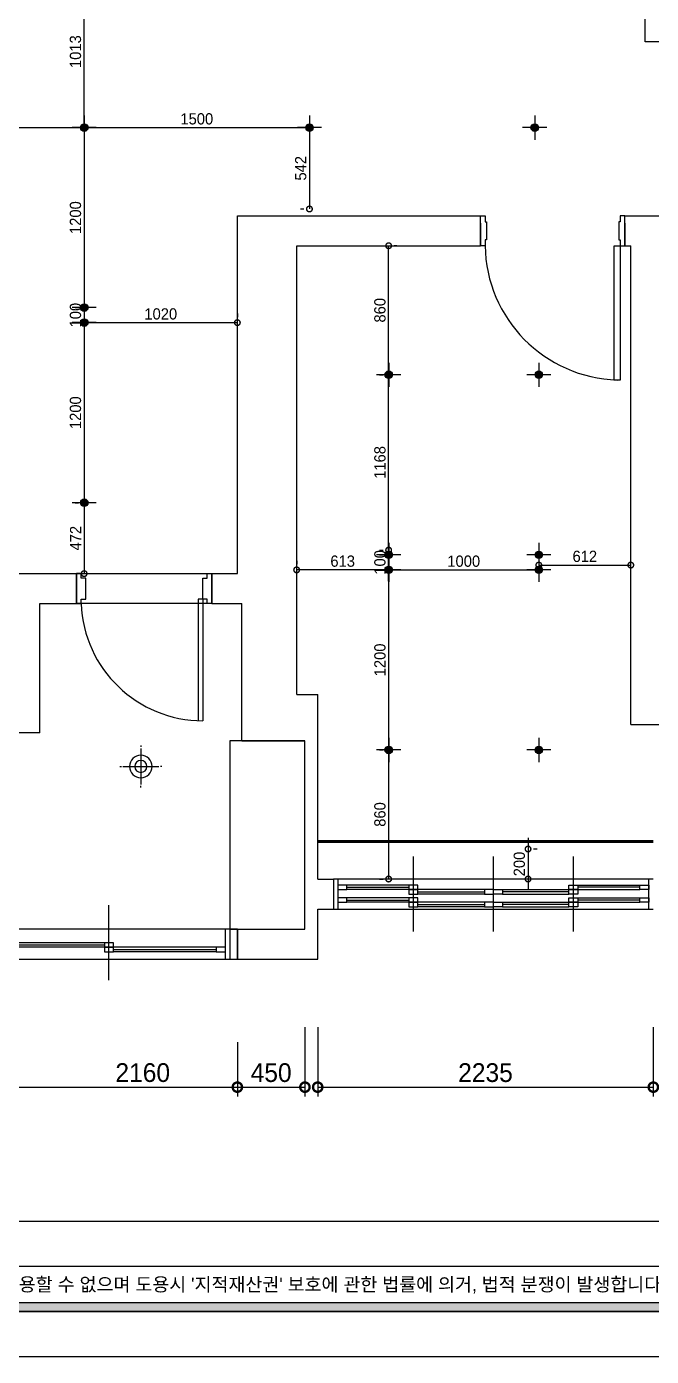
# Model space of a CAD drawing. Header units: inches. Extents: x -4181 to 116552, y 25636 to 44656.
# Drawn here: x 43639 to 47799, y 26236 to 35097 of the extents above; entities that cross this region are included whole.
import ezdxf
from ezdxf.enums import TextEntityAlignment as Align

# ---------------------------------------------------------------- set-up
doc = ezdxf.new("R2010")
doc.units = ezdxf.units.IN
doc.header["$LTSCALE"] = 50
doc.header["$MEASUREMENT"] = 0
doc.linetypes.add('HIDDEN', pattern=[0.375, 0.25, -0.125])
for name, color, linetype in [('01-FUR', 6, 'Continuous'), ('02-wal', 2, 'Continuous'), ('07-dim', 5, 'Continuous'), ('07-dim wal', 5, 'Continuous'), ('6fur', 6, 'Continuous'), ('CEIL-DOOR', 6, 'Continuous'), ('CEIL-LIGHT', 7, 'Continuous'), ('CO-DO-FR', 7, 'Continuous'), ('CO-DOOR', 8, 'Continuous'), ('FORM(YOURNAME)-1', 1, 'Continuous'), ('FORM(YOURNAME)-11', 1, 'Continuous'), ('HAT', 5, 'Continuous'), ('RC-LIGHT', 7, 'Continuous'), ('U-LANP', 6, 'Continuous'), ('도면층2', 2, 'Continuous'), ('도면층4', 4, 'Continuous'), ('도면층5', 5, 'Continuous')]:
    doc.layers.add(name, color=color, linetype=linetype)
doc.styles.add('YOURNAME', font='HY울릉도M.TTF')
doc.styles.add('스타일1', font='HY울릉도M.TTF')
doc.dimstyles.new('30', dxfattribs={"dimscale": 30, "dimtxt": 2.5, "dimasz": 2.5, "dimexe": 1.25, "dimexo": 2, "dimtad": 1, "dimdec": 0, "dimtxsty": '스타일1', "dimblk": 'DOTSMALL', "dimcen": 2.5, "dimclrd": 1, "dimclre": 1, "dimclrt": 2, "dimadec": 0, "dimazin": 0, "dimtfac": 1, "dimtix": 1, "dimtmove": 0, "dimatfit": 3, "dimldrblk": 'DOTSMALL', "dimfxl": 1.25, "dimarcsym": 0})
doc.dimstyles.new('50', dxfattribs={"dimscale": 50, "dimtxt": 2.5, "dimasz": 2.5, "dimexe": 1.25, "dimexo": 2, "dimtad": 1, "dimdec": 0, "dimtxsty": '스타일1', "dimblk": 'DOTSMALL', "dimcen": 2.5, "dimclrd": 1, "dimclre": 1, "dimclrt": 2, "dimadec": 0, "dimazin": 0, "dimtfac": 1, "dimtdec": 0, "dimtix": 1, "dimtmove": 0, "dimatfit": 3, "dimldrblk": 'DOTSMALL', "dimfxl": 1.25, "dimarcsym": 0})

# ---------------------------------------------------------------- blocks, each defined once
blk = doc.blocks.new('FORM-ELEVATION')
at = {"layer": 'FORM(YOURNAME)-11'}
h = blk.add_hatch(color=256, dxfattribs=at)
h.dxf.hatch_style = 1
h.paths.add_polyline_path([(-10309, 35708), (71691, 35708), (71691, 35508), (-10309, 35508)])
h.paths.add_polyline_path([(-10309, -21492), (71691, -21492), (71691, -21692), (-10309, -21692)])
at = {"layer": 'Defpoints', "color": 158}
blk.add_line((62481, -20692), (-10309, -20692), dxfattribs=at)
for points in [[(-10309, -21692), (71691, -21692), (71691, 35708), (-10309, 35708)], [(-8309, 33708), (61071, 33708), (61071, -19692), (-8309, -19692)]]:
    blk.add_lwpolyline(points, close=True, dxfattribs=at)
at = {"layer": 'FORM(YOURNAME)-11', "color": 250}
blk.add_lwpolyline([(-11309, -22692), (72691, -22692), (72691, 36708), (-11309, 36708)], close=True, dxfattribs=at)
at = {"layer": 'FORM(YOURNAME)-11'}
blk.add_lwpolyline([(-10309, -21492), (71691, -21492), (71691, -21692), (-10309, -21692)], close=True, dxfattribs=at)
at = {"layer": 'FORM(YOURNAME)-11', "color": 1, "style": 'YOURNAME'}
blk.add_text("- 본 도서는 어떠한 경우에도 무단으로 도용할 수 없으며 도용시 '지적재산권' 보호에 관한 법률에 의거, 법적 분쟁이 발생합니다.  또한 본 도서에 관한 모든 저작권은 당사에 있습니다. -", height=300, dxfattribs=at).set_placement((28146, -21092), align=Align.MIDDLE_CENTER)
at = {"layer": 'FORM(YOURNAME)-11', "color": 3, "style": 'YOURNAME'}
for tag, height, p in [('1', 451, (71041, -1219)), ('2', 451, (71041, -1863)), ('3', 451, (71041, -3150)), ('4', 451, (71041, -5081)), ('5', 515, (71041, -7398)), ('6', 515, (71041, -9650)), ('7', 515, (71041, -11903)), ('8', 515, (71041, -14155)), ('9', 515, (71041, -16408)), ('10', 515, (66791, -18596)), ('11', 515, (71041, -18660)), ('12', 515, (66791, -20848)), ('13', 515, (71041, -20848))]:
    blk.add_attdef(tag, text='', height=height, dxfattribs=at).set_placement(p, align=Align.MIDDLE_RIGHT)
blk = doc.blocks.new('_DOTSMALL')
at = {"color": 0, "linetype": 'ByBlock', "const_width": 0.5}
blk.add_lwpolyline([(-0.0625, 0, 1), (0.0625, 0, 1)], format="xyb", close=True, dxfattribs=at)
blk = doc.blocks.new('*D109')
at = {"layer": '07-dim', "color": 1, "lineweight": -2, "transparency": 16777216}
for p, q in [((43332.4, 28429.7), (43332.4, 27967.2)), ((45492.4, 28429.7), (45492.4, 27967.2)), ((43332.4, 28029.7), (45492.4, 28029.7))]:
    blk.add_line(p, q, dxfattribs=at)
at = {"layer": 'Defpoints', "color": 0, "transparency": 16777216}
for p in [(43332.4, 28529.7), (45492.4, 28529.7), (45492.4, 28029.7)]:
    blk.add_point(p, dxfattribs=at)
at = {"layer": '07-dim', "color": 1, "lineweight": -2, "transparency": 16777216, "xscale": 125, "yscale": 125, "zscale": 125, "rotation": 180}
blk.add_blockref('_DOTSMALL', (43332.4, 28029.7), dxfattribs=at)
at = {"layer": '07-dim', "color": 1, "lineweight": -2, "transparency": 16777216, "xscale": 125, "yscale": 125, "zscale": 125}
blk.add_blockref('_DOTSMALL', (45492.4, 28029.7), dxfattribs=at)
at = {"layer": '07-dim', "color": 2, "transparency": 16777216, "insert": (44412.4, 28126), "char_height": 125, "attachment_point": 5, "style": '스타일1'}
blk.add_mtext('2160', dxfattribs=at)
blk = doc.blocks.new('*D110')
at = {"layer": '07-dim', "color": 1, "lineweight": -2, "transparency": 16777216}
for p, q in [((45577.4, 28429.7), (45577.4, 27967.2)), ((47812.4, 28429.7), (47812.4, 27967.2)), ((45577.4, 28029.7), (47812.4, 28029.7))]:
    blk.add_line(p, q, dxfattribs=at)
at = {"layer": 'Defpoints', "color": 0, "transparency": 16777216}
for p in [(45577.4, 28529.7), (47812.4, 28529.7), (47812.4, 28029.7)]:
    blk.add_point(p, dxfattribs=at)
at = {"layer": '07-dim', "color": 1, "lineweight": -2, "transparency": 16777216, "xscale": 125, "yscale": 125, "zscale": 125, "rotation": 180}
blk.add_blockref('_DOTSMALL', (45577.4, 28029.7), dxfattribs=at)
at = {"layer": '07-dim', "color": 1, "lineweight": -2, "transparency": 16777216, "xscale": 125, "yscale": 125, "zscale": 125}
blk.add_blockref('_DOTSMALL', (47812.4, 28029.7), dxfattribs=at)
at = {"layer": '07-dim', "color": 2, "transparency": 16777216, "insert": (46694.9, 28125.9), "char_height": 125, "attachment_point": 5, "style": '스타일1'}
blk.add_mtext('2235', dxfattribs=at)
blk = doc.blocks.new('*D113')
at = {"layer": '01-FUR', "color": 1, "lineweight": -2, "transparency": 16777216}
for p, q in [((45042.4, 28330.4), (45042.4, 27967.2)), ((45492.4, 28330.4), (45492.4, 27967.2)), ((45042.4, 28029.7), (45492.4, 28029.7))]:
    blk.add_line(p, q, dxfattribs=at)
at = {"layer": 'Defpoints', "color": 0, "transparency": 16777216}
for p in [(45042.4, 28430.4), (45492.4, 28430.4), (45492.4, 28029.7)]:
    blk.add_point(p, dxfattribs=at)
at = {"layer": '01-FUR', "color": 1, "lineweight": -2, "transparency": 16777216, "xscale": 125, "yscale": 125, "zscale": 125, "rotation": 180}
blk.add_blockref('_DOTSMALL', (45042.4, 28029.7), dxfattribs=at)
at = {"layer": '01-FUR', "color": 1, "lineweight": -2, "transparency": 16777216, "xscale": 125, "yscale": 125, "zscale": 125}
blk.add_blockref('_DOTSMALL', (45492.4, 28029.7), dxfattribs=at)
at = {"layer": '01-FUR', "color": 2, "transparency": 16777216, "insert": (45267.4, 28125.9), "char_height": 125, "attachment_point": 5, "style": '스타일1'}
blk.add_mtext('450', dxfattribs=at)
blk = doc.blocks.new('asfsd')
at = {"layer": '02-wal'}
for p, q in [((22625.6, 35287.4), (22625.6, 39057.4)), ((22825.6, 35287.4), (22625.6, 35287.4)), ((19910.6, 34128.4), (21530.6, 34128.4)), ((19910.6, 31743.4), (19910.6, 34128.4)), ((22490.6, 34128.4), (22730.6, 34128.4)), ((21530.6, 34078.4), (21530.6, 33928.4)), ((22490.6, 34078.4), (22490.6, 33928.4)), ((20305.6, 30938.4), (20305.6, 33928.4)), ((20305.6, 33928.4), (21530.6, 33928.4)), ((22490.6, 33928.4), (22530.6, 33928.4)), ((22530.6, 30738.4), (22530.6, 33928.4)), ((18395.6, 31743.4), (18840.6, 31743.4)), ((19740.6, 31743.4), (19910.6, 31743.4)), ((18595.6, 30683.4), (18595.6, 31543.4)), ((18595.6, 31543.4), (18840.6, 31543.4)), ((19740.6, 31543.4), (19940.6, 31543.4)), ((19940.6, 30628.4), (19940.6, 31543.4)), ((20305.6, 30938.4), (20445.6, 30938.4)), ((20445.6, 29708.4), (20445.6, 30938.4)), ((18595.6, 30683.4), (15515.6, 30683.4)), ((22530.6, 30738.4), (23290.6, 30738.4)), ((19940.6, 30628.4), (20360.6, 30628.4)), ((20360.6, 29373.4), (20360.6, 30628.4)), ((20445.6, 29708.4), (20550.6, 29708.4)), ((20550.6, 29708.4), (20550.6, 29508.4)), ((20445.6, 29173.4), (20445.6, 29508.4)), ((20445.6, 29508.4), (20550.6, 29508.4)), ((19910.6, 29373.4), (20360.6, 29373.4)), ((19910.6, 29373.4), (19910.6, 29173.4)), ((19910.6, 29173.4), (20445.6, 29173.4))]:
    blk.add_line(p, q, dxfattribs=at)
at = {"layer": 'CO-DO-FR'}
for points in [[(21530.6, 33928.4), (21530.6, 34128.4), (21560.6, 34128.4), (21560.6, 34088.4), (21570.6, 34088.4), (21570.6, 33968.4), (21560.6, 33968.4), (21560.6, 33928.4), (21530.6, 33928.4)], [(22490.6, 33928.4), (22490.6, 34128.4), (22460.6, 34128.4), (22460.6, 34088.4), (22450.6, 34088.4), (22450.6, 33968.4), (22460.6, 33968.4), (22460.6, 33928.4), (22490.6, 33928.4)]]:
    blk.add_lwpolyline(points, close=True, dxfattribs=at)
at = {"layer": 'CO-DOOR'}
for p, q in [((18840.6, 31743.4), (19740.6, 31743.4)), ((18840.6, 31743.4), (18840.6, 31543.4)), ((18840.6, 31543.4), (18840.6, 31743.4)), ((19740.6, 31543.4), (19740.6, 31743.4)), ((19740.6, 31543.4), (19740.6, 31743.4)), ((19740.6, 31543.4), (19740.6, 31743.4)), ((19650.6, 31573.4), (19650.6, 30764)), ((19680.6, 31573.4), (19650.6, 31573.4)), ((19680.6, 31573.4), (19680.6, 30763.4)), ((19740.6, 31543.4), (18840.6, 31543.4))]:
    blk.add_line(p, q, dxfattribs=at)
blk.add_lwpolyline([(22420.6, 33033.4), (22420.6, 33928.4), (22460.6, 33928.4), (22460.6, 33033.4)], close=True, dxfattribs=at)
for points in [[(18840.6, 31543.4), (18870.6, 31543.4), (18870.6, 31573.4), (18900.6, 31573.4), (18900.6, 31713.4), (18870.6, 31713.4), (18870.6, 31743.4), (18840.6, 31743.4), (18840.6, 31543.4)], [(19740.6, 31543.4), (19710.6, 31543.4), (19710.6, 31573.4), (19680.6, 31573.4), (19680.6, 31713.4), (19710.6, 31713.4), (19710.6, 31743.4), (19740.6, 31743.4), (19740.6, 31543.4)]]:
    blk.add_lwpolyline(points, dxfattribs=at)
for centre, radius, start, end in [((22469.1, 33941.6), 908.6, 180.83206, 268.19958), ((19681.1, 31574.5), 811.1, 182.19497, 269.96688)]:
    blk.add_arc(centre, radius, start, end, dxfattribs=at)
at = {"layer": '도면층2'}
for p, q in [((20550.6, 29708.4), (20550.6, 29508.4)), ((19910.6, 29373.4), (19910.6, 29173.4))]:
    blk.add_line(p, q, dxfattribs=at)
at = {"layer": '도면층4'}
for p, q in [((21083.1, 29358.4), (21083.1, 29858.4)), ((21615.6, 29358.4), (21615.6, 29858.4)), ((22148.1, 29358.4), (22148.1, 29858.4)), ((22680.6, 29708.4), (20550.6, 29708.4)), ((20550.6, 29708.4), (20550.6, 29508.4)), ((20580.6, 29708.4), (20580.6, 29508.4)), ((22650.6, 29508.4), (22650.6, 29708.4)), ((20640.6, 29653.4), (21053.1, 29653.4)), ((21113.1, 29623.4), (21555.6, 29623.4)), ((22118.1, 29623.4), (21675.6, 29623.4)), ((22590.6, 29653.4), (22178.1, 29653.4)), ((19055.6, 29034.2), (19055.6, 29534.2)), ((20640.6, 29568.4), (21053.1, 29568.4)), ((21113.1, 29538.4), (21555.6, 29538.4)), ((22118.1, 29538.4), (21675.6, 29538.4)), ((22590.6, 29568.4), (22178.1, 29568.4)), ((20550.6, 29508.4), (22680.6, 29508.4)), ((19860.6, 29373.4), (18200.6, 29373.4)), ((19830.6, 29173.4), (19830.6, 29373.4)), ((19910.6, 29173.4), (19910.6, 29373.4)), ((18290.6, 29269.2), (19025.6, 29269.2)), ((18200.6, 29173.4), (19860.6, 29173.4)), ((19085.6, 29239.2), (19770.6, 29239.2))]:
    blk.add_line(p, q, dxfattribs=at)
for points in [[(20580.6, 29668.4), (20580.6, 29638.4), (20640.6, 29638.4), (20640.6, 29668.4)], [(21053.1, 29668.4), (21053.1, 29638.4), (21113.1, 29638.4), (21113.1, 29668.4)], [(21053.1, 29638.4), (21053.1, 29608.4), (21113.1, 29608.4), (21113.1, 29638.4)], [(21555.6, 29638.4), (21555.6, 29608.4), (21615.6, 29608.4), (21615.6, 29638.4)], [(21675.6, 29638.4), (21675.6, 29608.4), (21615.6, 29608.4), (21615.6, 29638.4)], [(22178.1, 29668.4), (22178.1, 29638.4), (22118.1, 29638.4), (22118.1, 29668.4)], [(22178.1, 29638.4), (22178.1, 29608.4), (22118.1, 29608.4), (22118.1, 29638.4)], [(22650.6, 29668.4), (22650.6, 29638.4), (22590.6, 29638.4), (22590.6, 29668.4)], [(20580.6, 29583.4), (20580.6, 29553.4), (20640.6, 29553.4), (20640.6, 29583.4)], [(21053.1, 29583.4), (21053.1, 29553.4), (21113.1, 29553.4), (21113.1, 29583.4)], [(21053.1, 29553.4), (21053.1, 29523.4), (21113.1, 29523.4), (21113.1, 29553.4)], [(21555.6, 29553.4), (21555.6, 29523.4), (21615.6, 29523.4), (21615.6, 29553.4)], [(21675.6, 29553.4), (21675.6, 29523.4), (21615.6, 29523.4), (21615.6, 29553.4)], [(22178.1, 29583.4), (22178.1, 29553.4), (22118.1, 29553.4), (22118.1, 29583.4)], [(22178.1, 29553.4), (22178.1, 29523.4), (22118.1, 29523.4), (22118.1, 29553.4)], [(22650.6, 29583.4), (22650.6, 29553.4), (22590.6, 29553.4), (22590.6, 29583.4)], [(19910.6, 29373.4), (19860.6, 29373.4), (19860.6, 29173.4), (19910.6, 29173.4)], [(19025.6, 29284.2), (19025.6, 29254.2), (19085.6, 29254.2), (19085.6, 29284.2)], [(19025.6, 29254.2), (19025.6, 29224.2), (19085.6, 29224.2), (19085.6, 29254.2)], [(19770.6, 29254.2), (19770.6, 29224.2), (19830.6, 29224.2), (19830.6, 29254.2)]]:
    blk.add_lwpolyline(points, close=True, dxfattribs=at)
at = {"layer": '도면층5'}
for p, q in [((21053.1, 29668.4), (20640.6, 29668.4)), ((21053.1, 29638.4), (20640.6, 29638.4)), ((21555.6, 29638.4), (21113.1, 29638.4)), ((21555.6, 29608.4), (21113.1, 29608.4)), ((21675.6, 29638.4), (22118.1, 29638.4)), ((21675.6, 29608.4), (22118.1, 29608.4)), ((22178.1, 29668.4), (22590.6, 29668.4)), ((22178.1, 29638.4), (22590.6, 29638.4)), ((21053.1, 29583.4), (20640.6, 29583.4)), ((21053.1, 29553.4), (20640.6, 29553.4)), ((21555.6, 29553.4), (21113.1, 29553.4)), ((21555.6, 29523.4), (21113.1, 29523.4)), ((21675.6, 29553.4), (22118.1, 29553.4)), ((21675.6, 29523.4), (22118.1, 29523.4)), ((22178.1, 29583.4), (22590.6, 29583.4)), ((22178.1, 29553.4), (22590.6, 29553.4)), ((19025.6, 29284.2), (18290.6, 29284.2)), ((19025.6, 29254.2), (18290.6, 29254.2)), ((19770.6, 29254.2), (19085.6, 29254.2)), ((19770.6, 29224.2), (19085.6, 29224.2))]:
    blk.add_line(p, q, dxfattribs=at)
blk = doc.blocks.new('cjswjdeh')
at = {"layer": '01-FUR', "color": 8}
blk.add_lwpolyline([(45492.4, 30336.7), (44992.4, 30336.7), (44992.4, 29081.7), (45492.4, 29081.7)], close=True, dxfattribs=at)
at = {"layer": '6fur'}
blk.add_blockref('asfsd', (25131.8, -291.7), dxfattribs=at)
blk = doc.blocks.new('1')
at = {"linetype": 'Continuous'}
h = blk.add_hatch(color=4, dxfattribs=at)
h.dxf.hatch_style = 1
edge = h.paths.add_edge_path()
edge.add_arc((11539653, -14273504), 37.5, 0, 360)
at = {"color": 1, "linetype": 'Continuous'}
for p, q in [((11539520, -14273504), (11539787, -14273504)), ((11539653, -14273637), (11539653, -14273370))]:
    blk.add_line(p, q, dxfattribs=at)
at = {"color": 4, "linetype": 'Continuous'}
for radius in [41.5, 37.5]:
    blk.add_circle((11539653, -14273504), radius, dxfattribs=at)
blk = doc.blocks.new('*D138')
at = {"layer": '07-dim wal', "color": 1, "lineweight": -2, "transparency": 16777216}
for p, q in [((46049.9, 31536.7), (46049.9, 31514.2)), ((46049.9, 31476.7), (47049.9, 31476.7)), ((47049.9, 31536.7), (47049.9, 31514.2))]:
    blk.add_line(p, q, dxfattribs=at)
at = {"layer": 'Defpoints', "color": 0, "transparency": 16777216}
for p in [(46049.9, 31476.7), (47049.9, 31476.7), (47049.9, 31476.7)]:
    blk.add_point(p, dxfattribs=at)
at = {"layer": '07-dim wal', "color": 1, "lineweight": -2, "transparency": 16777216, "xscale": 75, "yscale": 75, "zscale": 75, "rotation": 180}
blk.add_blockref('_DOTSMALL', (46049.9, 31476.7), dxfattribs=at)
at = {"layer": '07-dim wal', "color": 1, "lineweight": -2, "transparency": 16777216, "xscale": 75, "yscale": 75, "zscale": 75}
blk.add_blockref('_DOTSMALL', (47049.9, 31476.7), dxfattribs=at)
at = {"layer": '07-dim wal', "color": 2, "transparency": 16777216, "insert": (46549.9, 31534.4), "char_height": 75, "attachment_point": 5, "style": '스타일1'}
blk.add_mtext('1000', dxfattribs=at)
blk = doc.blocks.new('*D139')
at = {"layer": '07-dim wal', "color": 1, "lineweight": -2, "transparency": 16777216}
for p, q in [((45989.9, 31476.7), (46012.4, 31476.7)), ((46049.9, 31476.7), (46049.9, 30276.7)), ((45989.9, 30276.7), (46012.4, 30276.7))]:
    blk.add_line(p, q, dxfattribs=at)
at = {"layer": 'Defpoints', "color": 0, "transparency": 16777216}
for p in [(46049.9, 31476.7), (46049.9, 30276.7), (46049.9, 30276.7)]:
    blk.add_point(p, dxfattribs=at)
at = {"layer": '07-dim wal', "color": 1, "lineweight": -2, "transparency": 16777216, "xscale": 75, "yscale": 75, "zscale": 75}
for p, rotation in [((46049.9, 31476.7), 90), ((46049.9, 30276.7), 270)]:
    blk.add_blockref('_DOTSMALL', p, dxfattribs=dict(at, rotation=rotation))
at = {"layer": '07-dim wal', "color": 2, "transparency": 16777216, "insert": (45992.2, 30876.7), "char_height": 75, "attachment_point": 5, "rotation": 90, "style": '스타일1'}
blk.add_mtext('1200', dxfattribs=at)
blk = doc.blocks.new('*D140')
at = {"layer": '07-dim wal', "color": 1, "lineweight": -2, "transparency": 16777216}
for p, q in [((45989.9, 30276.7), (46012.4, 30276.7)), ((46049.9, 30276.7), (46049.9, 29416.7)), ((45989.9, 29416.7), (46012.4, 29416.7))]:
    blk.add_line(p, q, dxfattribs=at)
at = {"layer": 'Defpoints', "color": 0, "transparency": 16777216}
for p in [(46049.9, 30276.7), (46049.9, 29416.7), (46049.9, 29416.7)]:
    blk.add_point(p, dxfattribs=at)
at = {"layer": '07-dim wal', "color": 1, "lineweight": -2, "transparency": 16777216, "xscale": 75, "yscale": 75, "zscale": 75}
for p, rotation in [((46049.9, 30276.7), 90), ((46049.9, 29416.7), 270)]:
    blk.add_blockref('_DOTSMALL', p, dxfattribs=dict(at, rotation=rotation))
at = {"layer": '07-dim wal', "color": 2, "transparency": 16777216, "insert": (45992.1, 29846.7), "char_height": 75, "attachment_point": 5, "rotation": 90, "style": '스타일1'}
blk.add_mtext('860', dxfattribs=at)
blk = doc.blocks.new('*D141')
at = {"layer": '07-dim wal', "color": 1, "lineweight": -2, "transparency": 16777216}
for p, q in [((46049.9, 31401.7), (46049.9, 31651.7)), ((45989.9, 31576.7), (46012.4, 31576.7)), ((45989.9, 31476.7), (46012.4, 31476.7))]:
    blk.add_line(p, q, dxfattribs=at)
at = {"layer": 'Defpoints', "color": 0, "transparency": 16777216}
for p in [(46049.9, 31576.7), (46049.9, 31576.7), (46049.9, 31476.7)]:
    blk.add_point(p, dxfattribs=at)
at = {"layer": '07-dim wal', "color": 1, "lineweight": -2, "transparency": 16777216, "xscale": 75, "yscale": 75, "zscale": 75}
for p, rotation in [((46049.9, 31576.7), 270), ((46049.9, 31476.7), 90)]:
    blk.add_blockref('_DOTSMALL', p, dxfattribs=dict(at, rotation=rotation))
at = {"layer": '07-dim wal', "color": 2, "transparency": 16777216, "insert": (45992.2, 31526.7), "char_height": 75, "attachment_point": 5, "rotation": 90, "style": '스타일1'}
blk.add_mtext('100', dxfattribs=at)
blk = doc.blocks.new('*D142')
at = {"layer": '07-dim wal', "color": 1, "lineweight": -2, "transparency": 16777216}
for p, q in [((45989.9, 32776.7), (46012.4, 32776.7)), ((46049.9, 31608.6), (46049.9, 32776.7)), ((45989.9, 31608.6), (46012.4, 31608.6))]:
    blk.add_line(p, q, dxfattribs=at)
at = {"layer": 'Defpoints', "color": 0, "transparency": 16777216}
for p in [(46049.9, 32776.7), (46049.9, 32776.7), (46049.9, 31608.6)]:
    blk.add_point(p, dxfattribs=at)
at = {"layer": '07-dim wal', "color": 1, "lineweight": -2, "transparency": 16777216, "xscale": 75, "yscale": 75, "zscale": 75}
for p, rotation in [((46049.9, 32776.7), 90), ((46049.9, 31608.6), 270)]:
    blk.add_blockref('_DOTSMALL', p, dxfattribs=dict(at, rotation=rotation))
at = {"layer": '07-dim wal', "color": 2, "transparency": 16777216, "insert": (45992.1, 32192.7), "char_height": 75, "attachment_point": 5, "rotation": 90, "style": '스타일1'}
blk.add_mtext('1168', dxfattribs=at)
blk = doc.blocks.new('*D143')
at = {"layer": '07-dim wal', "color": 1, "lineweight": -2, "transparency": 16777216}
for p, q in [((46049.9, 32776.7), (46049.9, 33636.7)), ((46105.2, 33636.7), (46087.4, 33636.7)), ((46105.2, 32776.7), (46087.4, 32776.7))]:
    blk.add_line(p, q, dxfattribs=at)
at = {"layer": 'Defpoints', "color": 0, "transparency": 16777216}
for p in [(46045.2, 33636.7), (46049.9, 33636.7), (46045.2, 32776.7)]:
    blk.add_point(p, dxfattribs=at)
at = {"layer": '07-dim wal', "color": 1, "lineweight": -2, "transparency": 16777216, "xscale": 75, "yscale": 75, "zscale": 75}
for p, rotation in [((46049.9, 33636.7), 90), ((46049.9, 32776.7), 270)]:
    blk.add_blockref('_DOTSMALL', p, dxfattribs=dict(at, rotation=rotation))
at = {"layer": '07-dim wal', "color": 2, "transparency": 16777216, "insert": (45992.1, 33206.7), "char_height": 75, "attachment_point": 5, "rotation": 90, "style": '스타일1'}
blk.add_mtext('860', dxfattribs=at)
blk = doc.blocks.new('*D144')
at = {"layer": '07-dim wal', "color": 1, "lineweight": -2, "transparency": 16777216}
for p, q in [((45437.4, 31536.7), (45437.4, 31514.2)), ((46049.9, 31476.7), (45437.4, 31476.7)), ((46049.9, 31536.7), (46049.9, 31514.2))]:
    blk.add_line(p, q, dxfattribs=at)
at = {"layer": 'Defpoints', "color": 0, "transparency": 16777216}
for p in [(45437.4, 31476.7), (45437.4, 31476.7), (46049.9, 31476.7)]:
    blk.add_point(p, dxfattribs=at)
at = {"layer": '07-dim wal', "color": 1, "lineweight": -2, "transparency": 16777216, "xscale": 75, "yscale": 75, "zscale": 75, "rotation": 180}
blk.add_blockref('_DOTSMALL', (45437.4, 31476.7), dxfattribs=at)
at = {"layer": '07-dim wal', "color": 1, "lineweight": -2, "transparency": 16777216, "xscale": 75, "yscale": 75, "zscale": 75}
blk.add_blockref('_DOTSMALL', (46049.9, 31476.7), dxfattribs=at)
at = {"layer": '07-dim wal', "color": 2, "transparency": 16777216, "insert": (45743.7, 31534.5), "char_height": 75, "attachment_point": 5, "style": '스타일1'}
blk.add_mtext('613', dxfattribs=at)
blk = doc.blocks.new('*D145')
at = {"layer": '07-dim wal', "color": 1, "lineweight": -2, "transparency": 16777216}
for p, q in [((47049.9, 31568.6), (47049.9, 31546.1)), ((47049.9, 31508.6), (47662.4, 31508.6)), ((47662.4, 31536.7), (47662.4, 31546.1))]:
    blk.add_line(p, q, dxfattribs=at)
at = {"layer": 'Defpoints', "color": 0, "transparency": 16777216}
for p in [(47049.9, 31508.6), (47662.4, 31508.6), (47662.4, 31476.7)]:
    blk.add_point(p, dxfattribs=at)
at = {"layer": '07-dim wal', "color": 1, "lineweight": -2, "transparency": 16777216, "xscale": 75, "yscale": 75, "zscale": 75, "rotation": 180}
blk.add_blockref('_DOTSMALL', (47049.9, 31508.6), dxfattribs=at)
at = {"layer": '07-dim wal', "color": 1, "lineweight": -2, "transparency": 16777216, "xscale": 75, "yscale": 75, "zscale": 75}
blk.add_blockref('_DOTSMALL', (47662.4, 31508.6), dxfattribs=at)
at = {"layer": '07-dim wal', "color": 2, "transparency": 16777216, "insert": (47356.2, 31566.4), "char_height": 75, "attachment_point": 5, "style": '스타일1'}
blk.add_mtext('612', dxfattribs=at)
blk = doc.blocks.new('*D179')
at = {"layer": '07-dim wal', "color": 1, "lineweight": -2, "transparency": 16777216}
for p, q in [((46978, 29691.7), (46978, 29341.7)), ((47038, 29616.7), (47015.5, 29616.7)), ((47038, 29416.7), (47015.5, 29416.7))]:
    blk.add_line(p, q, dxfattribs=at)
at = {"layer": 'Defpoints', "color": 0, "transparency": 16777216}
for p in [(46978, 29616.7), (46978, 29416.7), (46978, 29416.7)]:
    blk.add_point(p, dxfattribs=at)
at = {"layer": '07-dim wal', "color": 1, "lineweight": -2, "transparency": 16777216, "xscale": 75, "yscale": 75, "zscale": 75}
for p, rotation in [((46978, 29616.7), 270), ((46978, 29416.7), 90)]:
    blk.add_blockref('_DOTSMALL', p, dxfattribs=dict(at, rotation=rotation))
at = {"layer": '07-dim wal', "color": 2, "transparency": 16777216, "insert": (46920.3, 29516.7), "char_height": 75, "attachment_point": 5, "rotation": 90, "style": '스타일1'}
blk.add_mtext('200', dxfattribs=at)
blk = doc.blocks.new('매입등')
at = {"layer": 'HAT', "color": 1}
for p, q in [((0, 140), (0, 130)), ((0, 120), (0, -120)), ((-140, 0), (-130, 0)), ((120, 0), (-120, 0)), ((140, 0), (130, 0)), ((-140, 0), (-130, 0)), ((0, -140), (0, -130))]:
    blk.add_line(p, q, dxfattribs=at)
blk.add_circle((0, 0), 40, dxfattribs=at)
at = {"layer": 'U-LANP'}
blk.add_circle((0, 0), 75, dxfattribs=at)
blk = doc.blocks.new('A$C59950440')
at = {"layer": 'CEIL-DOOR'}
blk.add_blockref('매입등', (140, 140), dxfattribs=at)
blk = doc.blocks.new('*D187')
at = {"layer": '07-dim wal', "color": 1, "lineweight": -2, "transparency": 16777216}
for p, q in [((42522.4, 34484.1), (42522.4, 34461.6)), ((44022.4, 34484.1), (44022.4, 34461.6)), ((42522.4, 34424.1), (44022.4, 34424.1))]:
    blk.add_line(p, q, dxfattribs=at)
at = {"layer": 'Defpoints', "color": 0, "transparency": 16777216}
for p in [(42522.4, 34424.1), (44022.4, 34424.1), (44022.4, 34424.1)]:
    blk.add_point(p, dxfattribs=at)
at = {"layer": '07-dim wal', "color": 1, "lineweight": -2, "transparency": 16777216, "xscale": 75, "yscale": 75, "zscale": 75, "rotation": 180}
blk.add_blockref('_DOTSMALL', (42522.4, 34424.1), dxfattribs=at)
at = {"layer": '07-dim wal', "color": 1, "lineweight": -2, "transparency": 16777216, "xscale": 75, "yscale": 75, "zscale": 75}
blk.add_blockref('_DOTSMALL', (44022.4, 34424.1), dxfattribs=at)
at = {"layer": '07-dim wal', "color": 2, "transparency": 16777216, "insert": (43272.4, 34481.8), "char_height": 75, "attachment_point": 5, "style": '스타일1'}
blk.add_mtext('1500', dxfattribs=at)
blk = doc.blocks.new('*D188')
at = {"layer": '07-dim wal', "color": 1, "lineweight": -2, "transparency": 16777216}
for p, q in [((44022.4, 34484.1), (44022.4, 34461.6)), ((45522.4, 34484.1), (45522.4, 34461.6)), ((44022.4, 34424.1), (45522.4, 34424.1))]:
    blk.add_line(p, q, dxfattribs=at)
at = {"layer": 'Defpoints', "color": 0, "transparency": 16777216}
for p in [(44022.4, 34424.1), (45522.4, 34424.1), (45522.4, 34424.1)]:
    blk.add_point(p, dxfattribs=at)
at = {"layer": '07-dim wal', "color": 1, "lineweight": -2, "transparency": 16777216, "xscale": 75, "yscale": 75, "zscale": 75, "rotation": 180}
blk.add_blockref('_DOTSMALL', (44022.4, 34424.1), dxfattribs=at)
at = {"layer": '07-dim wal', "color": 1, "lineweight": -2, "transparency": 16777216, "xscale": 75, "yscale": 75, "zscale": 75}
blk.add_blockref('_DOTSMALL', (45522.4, 34424.1), dxfattribs=at)
at = {"layer": '07-dim wal', "color": 2, "transparency": 16777216, "insert": (44772.4, 34481.8), "char_height": 75, "attachment_point": 5, "style": '스타일1'}
blk.add_mtext('1500', dxfattribs=at)
blk = doc.blocks.new('*D189')
at = {"layer": '07-dim wal', "color": 1, "lineweight": -2, "transparency": 16777216}
for p, q in [((45462.4, 34424.1), (45484.9, 34424.1)), ((45522.4, 34424.1), (45522.4, 33881.7)), ((45462.4, 33881.7), (45484.9, 33881.7))]:
    blk.add_line(p, q, dxfattribs=at)
at = {"layer": 'Defpoints', "color": 0, "transparency": 16777216}
for p in [(45522.4, 34424.1), (45522.4, 33881.7), (45522.4, 33881.7)]:
    blk.add_point(p, dxfattribs=at)
at = {"layer": '07-dim wal', "color": 1, "lineweight": -2, "transparency": 16777216, "xscale": 75, "yscale": 75, "zscale": 75}
for p, rotation in [((45522.4, 34424.1), 90), ((45522.4, 33881.7), 270)]:
    blk.add_blockref('_DOTSMALL', p, dxfattribs=dict(at, rotation=rotation))
at = {"layer": '07-dim wal', "color": 2, "transparency": 16777216, "insert": (45464.8, 34152.9), "char_height": 75, "attachment_point": 5, "rotation": 90, "style": '스타일1'}
blk.add_mtext('542', dxfattribs=at)
blk = doc.blocks.new('*D190')
at = {"layer": '07-dim wal', "color": 1, "lineweight": -2, "transparency": 16777216}
for p, q in [((43962.4, 35436.6), (43984.9, 35436.6)), ((44022.4, 34424.1), (44022.4, 35436.6)), ((43962.4, 34424.1), (43984.9, 34424.1))]:
    blk.add_line(p, q, dxfattribs=at)
at = {"layer": 'Defpoints', "color": 0, "transparency": 16777216}
for p in [(44022.4, 35436.6), (44022.4, 35436.6), (44022.4, 34424.1)]:
    blk.add_point(p, dxfattribs=at)
at = {"layer": '07-dim wal', "color": 1, "lineweight": -2, "transparency": 16777216, "xscale": 75, "yscale": 75, "zscale": 75}
for p, rotation in [((44022.4, 35436.6), 90), ((44022.4, 34424.1), 270)]:
    blk.add_blockref('_DOTSMALL', p, dxfattribs=dict(at, rotation=rotation))
at = {"layer": '07-dim wal', "color": 2, "transparency": 16777216, "insert": (43964.7, 34930.3), "char_height": 75, "attachment_point": 5, "rotation": 90, "style": '스타일1'}
blk.add_mtext('1013', dxfattribs=at)
blk = doc.blocks.new('*D198')
at = {"layer": '07-dim wal', "color": 1, "lineweight": -2, "transparency": 16777216}
for p, q in [((43962.4, 34424.1), (43984.9, 34424.1)), ((44022.4, 34424.1), (44022.4, 33224.1)), ((43962.4, 33224.1), (43984.9, 33224.1))]:
    blk.add_line(p, q, dxfattribs=at)
at = {"layer": 'Defpoints', "color": 0, "transparency": 16777216}
for p in [(44022.4, 34424.1), (44022.4, 33224.1), (44022.4, 33224.1)]:
    blk.add_point(p, dxfattribs=at)
at = {"layer": '07-dim wal', "color": 1, "lineweight": -2, "transparency": 16777216, "xscale": 75, "yscale": 75, "zscale": 75}
for p, rotation in [((44022.4, 34424.1), 90), ((44022.4, 33224.1), 270)]:
    blk.add_blockref('_DOTSMALL', p, dxfattribs=dict(at, rotation=rotation))
at = {"layer": '07-dim wal', "color": 2, "transparency": 16777216, "insert": (43964.7, 33824.1), "char_height": 75, "attachment_point": 5, "rotation": 90, "style": '스타일1'}
blk.add_mtext('1200', dxfattribs=at)
blk = doc.blocks.new('*D199')
at = {"layer": '07-dim wal', "color": 1, "lineweight": -2, "transparency": 16777216}
for p, q in [((44022.4, 33299.1), (44022.4, 33049.1)), ((43962.4, 33224.1), (43984.9, 33224.1)), ((43962.4, 33124.1), (43984.9, 33124.1))]:
    blk.add_line(p, q, dxfattribs=at)
at = {"layer": 'Defpoints', "color": 0, "transparency": 16777216}
for p in [(44022.4, 33224.1), (44022.4, 33124.1), (44022.4, 33124.1)]:
    blk.add_point(p, dxfattribs=at)
at = {"layer": '07-dim wal', "color": 1, "lineweight": -2, "transparency": 16777216, "xscale": 75, "yscale": 75, "zscale": 75}
for p, rotation in [((44022.4, 33224.1), 270), ((44022.4, 33124.1), 90)]:
    blk.add_blockref('_DOTSMALL', p, dxfattribs=dict(at, rotation=rotation))
at = {"layer": '07-dim wal', "color": 2, "transparency": 16777216, "insert": (43964.7, 33174.1), "char_height": 75, "attachment_point": 5, "rotation": 90, "style": '스타일1'}
blk.add_mtext('100', dxfattribs=at)
blk = doc.blocks.new('*D200')
at = {"layer": '07-dim wal', "color": 1, "lineweight": -2, "transparency": 16777216}
for p, q in [((43962.4, 33124.1), (43984.9, 33124.1)), ((44022.4, 33124.1), (44022.4, 31924.1)), ((43962.4, 31924.1), (43984.9, 31924.1))]:
    blk.add_line(p, q, dxfattribs=at)
at = {"layer": 'Defpoints', "color": 0, "transparency": 16777216}
for p in [(44022.4, 33124.1), (44022.4, 31924.1), (44022.4, 31924.1)]:
    blk.add_point(p, dxfattribs=at)
at = {"layer": '07-dim wal', "color": 1, "lineweight": -2, "transparency": 16777216, "xscale": 75, "yscale": 75, "zscale": 75}
for p, rotation in [((44022.4, 33124.1), 90), ((44022.4, 31924.1), 270)]:
    blk.add_blockref('_DOTSMALL', p, dxfattribs=dict(at, rotation=rotation))
at = {"layer": '07-dim wal', "color": 2, "transparency": 16777216, "insert": (43964.7, 32524.1), "char_height": 75, "attachment_point": 5, "rotation": 90, "style": '스타일1'}
blk.add_mtext('1200', dxfattribs=at)
blk = doc.blocks.new('*D201')
at = {"layer": '07-dim wal', "color": 1, "lineweight": -2, "transparency": 16777216}
for p, q in [((43962.4, 31924.1), (43984.9, 31924.1)), ((44022.4, 31924.1), (44022.4, 31451.7)), ((43962.4, 31451.7), (43984.9, 31451.7))]:
    blk.add_line(p, q, dxfattribs=at)
at = {"layer": 'Defpoints', "color": 0, "transparency": 16777216}
for p in [(44022.4, 31924.1), (44022.4, 31451.7), (44022.4, 31451.7)]:
    blk.add_point(p, dxfattribs=at)
at = {"layer": '07-dim wal', "color": 1, "lineweight": -2, "transparency": 16777216, "xscale": 75, "yscale": 75, "zscale": 75}
for p, rotation in [((44022.4, 31924.1), 90), ((44022.4, 31451.7), 270)]:
    blk.add_blockref('_DOTSMALL', p, dxfattribs=dict(at, rotation=rotation))
at = {"layer": '07-dim wal', "color": 2, "transparency": 16777216, "insert": (43965.4, 31687.9), "char_height": 75, "attachment_point": 5, "rotation": 90, "style": '스타일1'}
blk.add_mtext('472', dxfattribs=at)
blk = doc.blocks.new('*D202')
at = {"layer": '07-dim wal', "color": 1, "lineweight": -2, "transparency": 16777216}
for p, q in [((44022.4, 33184.1), (44022.4, 33161.6)), ((45042.4, 33184.1), (45042.4, 33161.6)), ((44022.4, 33124.1), (45042.4, 33124.1))]:
    blk.add_line(p, q, dxfattribs=at)
at = {"layer": 'Defpoints', "color": 0, "transparency": 16777216}
for p in [(44022.4, 33124.1), (45042.4, 33124.1), (45042.4, 33124.1)]:
    blk.add_point(p, dxfattribs=at)
at = {"layer": '07-dim wal', "color": 1, "lineweight": -2, "transparency": 16777216, "xscale": 75, "yscale": 75, "zscale": 75, "rotation": 180}
blk.add_blockref('_DOTSMALL', (44022.4, 33124.1), dxfattribs=at)
at = {"layer": '07-dim wal', "color": 1, "lineweight": -2, "transparency": 16777216, "xscale": 75, "yscale": 75, "zscale": 75}
blk.add_blockref('_DOTSMALL', (45042.4, 33124.1), dxfattribs=at)
at = {"layer": '07-dim wal', "color": 2, "transparency": 16777216, "insert": (44532.4, 33181.8), "char_height": 75, "attachment_point": 5, "style": '스타일1'}
blk.add_mtext('1020', dxfattribs=at)

msp = doc.modelspace()

# ---------------------------------------------------------------- linework, layer by layer
at = {"layer": 'CEIL-LIGHT', "color": 10, "linetype": 'HIDDEN', "ltscale": 10, "const_width": 20}
msp.add_lwpolyline([(45577.4, 29666.7), (47812.4, 29666.7)], dxfattribs=at)
at = {"layer": 'CEIL-LIGHT', "const_width": 1}
msp.add_lwpolyline([(45577.4, 29416.7), (45577.4, 29616.7), (47812.4, 29616.7), (47812.4, 29416.7)], dxfattribs=at)

# ---------------------------------------------------------------- block references
at = {"layer": '07-dim wal'}
msp.add_blockref('cjswjdeh', (0, 0), dxfattribs=at)
at = {"layer": 'FORM(YOURNAME)-1', "xscale": 0.3, "yscale": 0.3, "zscale": 0.3}
msp.add_blockref('FORM-ELEVATION', (37662.7, 33043.1), dxfattribs=at)
at = {"layer": 'RC-LIGHT', "xscale": 0.6024096385271789, "yscale": 0.6024096385271789, "zscale": 0.6024096385271789, "rotation": 180}
for p in [(6995620.9, -8564072.2), (6997120.9, -8564072.2), (6998620.9, -8564072.2), (6995620.9, -8565272.2), (6995620.9, -8565372.2), (6997648.4, -8565719.6), (6998648.4, -8565719.6), (6995620.9, -8566572.2), (6997648.4, -8566919.6), (6998648.4, -8566919.6), (6997648.4, -8567019.6), (6998648.4, -8567019.6), (6997648.4, -8568219.6), (6998648.4, -8568219.6)]:
    msp.add_blockref('1', p, dxfattribs=at)
at = {"layer": 'RC-LIGHT', "xscale": -1}
msp.add_blockref('A$C59950440', (44539.9, 30026.7), dxfattribs=at)

# ---------------------------------------------------------------- dimensions: what is measured, and where the dimension line sits
at = {"layer": '01-FUR'}
dim = msp.add_linear_dim(base=(45492.4, 28029.7), p1=(45042.4, 28430.4), p2=(45492.4, 28430.4), dimstyle='50', dxfattribs=at)
dim.commit()
dim.dimension.update_dxf_attribs({"geometry": '*D113', "text_midpoint": (45267.4, 28125.9)})
at = {"layer": '07-dim'}
for base, p1, p2, picture, middle in [((45492.4, 28029.7), (43332.4, 28529.7), (45492.4, 28529.7), '*D109', (44412.4, 28126)), ((47812.4, 28029.7), (45577.4, 28529.7), (47812.4, 28529.7), '*D110', (46694.9, 28125.9))]:
    dim = msp.add_linear_dim(base=base, p1=p1, p2=p2, dimstyle='50', dxfattribs=at)
    dim.commit()
    dim.dimension.update_dxf_attribs({"geometry": picture, "text_midpoint": middle})
at = {"layer": '07-dim wal'}
for base, p1, p2, picture, middle in [((44022.4175242, 35436.569598), (44022.4175242, 34424.069598), (44022.4175242, 35436.569598), '*D190', (43964.6695216, 34930.319598)), ((44022.4, 33224.1), (44022.4, 34424.1), (44022.4, 33224.1), '*D198', (43964.7, 33824.1)), ((45522.4, 33881.7), (45522.4, 34424.1), (45522.4, 33881.7), '*D189', (45464.8, 34152.9)), ((46049.9, 33636.7), (46045.2, 32776.7), (46045.2, 33636.7), '*D143', (45992.1, 33206.7)), ((44022.4, 33124.1), (44022.4, 33224.1), (44022.4, 33124.1), '*D199', (43964.7, 33174.1)), ((44022.4, 31924.1), (44022.4, 33124.1), (44022.4, 31924.1), '*D200', (43964.7, 32524.1)), ((46049.9, 32776.7), (46049.9, 31608.6), (46049.9, 32776.7), '*D142', (45992.1, 32192.7)), ((44022.4, 31451.7), (44022.4, 31924.1), (44022.4, 31451.7), '*D201', (43965.4, 31687.9)), ((46049.9, 31576.7), (46049.9, 31476.7), (46049.9, 31576.7), '*D141', (45992.2, 31526.7)), ((46049.9, 30276.7), (46049.9, 31476.7), (46049.9, 30276.7), '*D139', (45992.2, 30876.7)), ((46049.9, 29416.7), (46049.9, 30276.7), (46049.9, 29416.7), '*D140', (45992.1, 29846.7))]:
    dim = msp.add_linear_dim(base=base, p1=p1, p2=p2, angle=90, dimstyle='30', dxfattribs=at)
    dim.commit()
    dim.dimension.update_dxf_attribs({"geometry": picture, "text_midpoint": middle})
for base, p1, p2, picture, middle in [((44022.4, 34424.1), (42522.4, 34424.1), (44022.4, 34424.1), '*D187', (43272.4, 34481.8)), ((45522.4, 34424.1), (44022.4, 34424.1), (45522.4, 34424.1), '*D188', (44772.4, 34481.8)), ((45042.4, 33124.1), (44022.4, 33124.1), (45042.4, 33124.1), '*D202', (44532.4, 33181.8)), ((45437.4175242, 31476.7006713), (46049.9175242, 31476.7006713), (45437.4175242, 31476.7006713), '*D144', (45743.6675242, 31534.4986074)), ((47049.9, 31476.7), (46049.9, 31476.7), (47049.9, 31476.7), '*D138', (46549.9, 31534.4)), ((47662.4175242, 31508.6356401), (47049.9175242, 31508.6356401), (47662.4175242, 31476.7006713), '*D145', (47356.1675242, 31566.4335762))]:
    dim = msp.add_linear_dim(base=base, p1=p1, p2=p2, dimstyle='30', dxfattribs=at)
    dim.commit()
    dim.dimension.update_dxf_attribs({"geometry": picture, "text_midpoint": middle})
dim = msp.add_aligned_dim(p1=(46978, 29616.7), p2=(46978, 29416.7), distance=0, dimstyle='30', dxfattribs=at)
dim.commit()
dim.dimension.update_dxf_attribs({"geometry": '*D179', "text_midpoint": (46920.3, 29516.7)})

doc.saveas('drawing.dxf')
